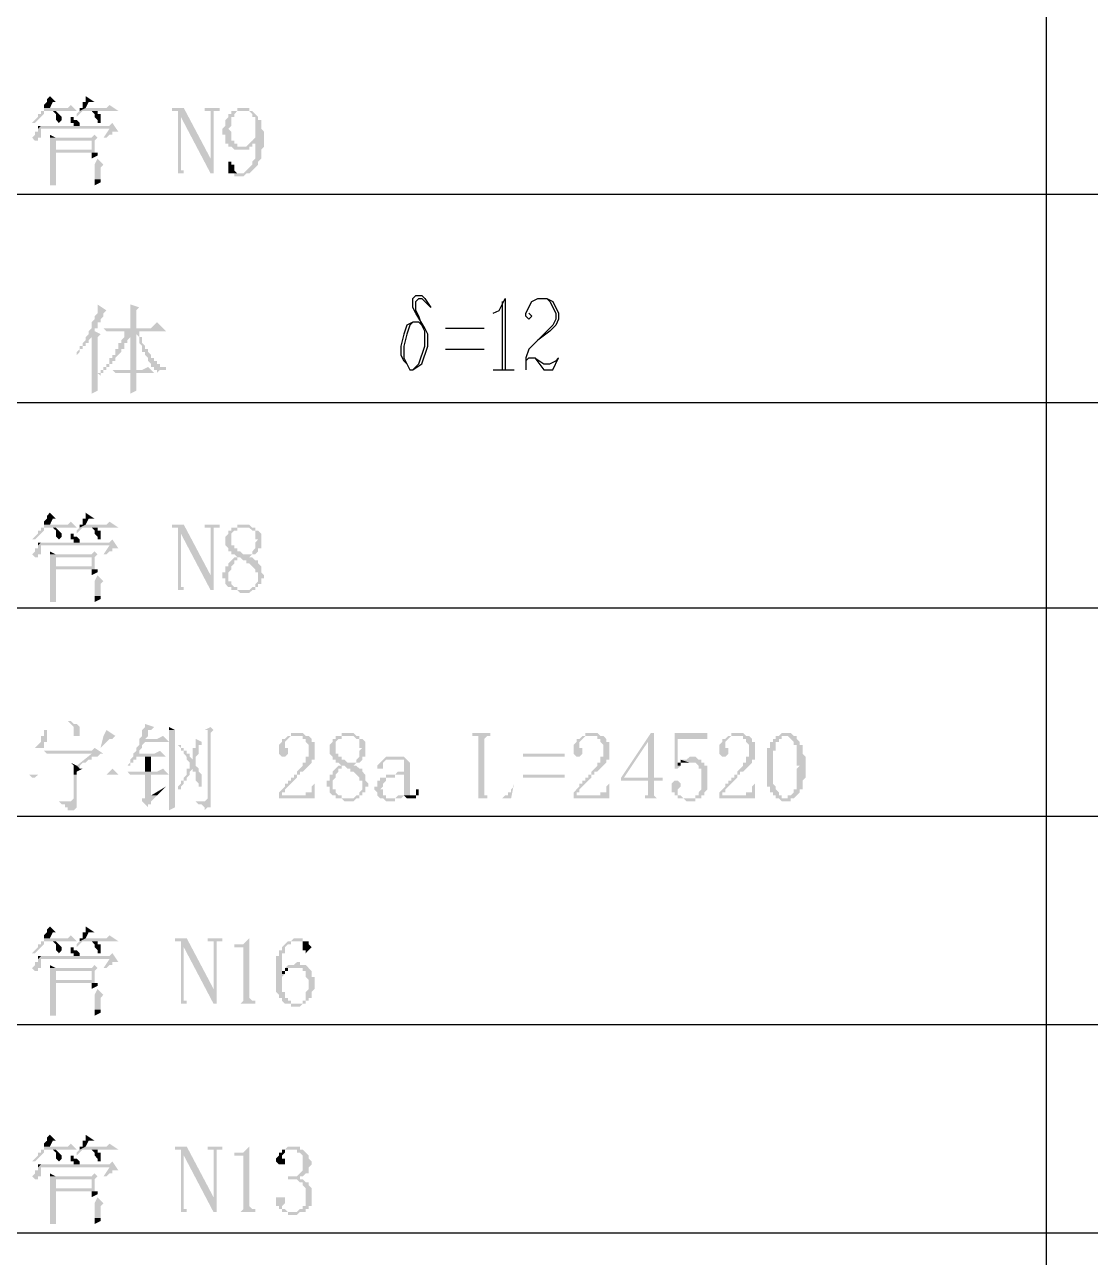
# Model space of a CAD drawing. Extents: x 51 to 246, y 3 to 417.
# Drawn here: x 200.17 to 215.34, y 98.37 to 115.91 of the extents above; entities that cross this region are included whole.
import ezdxf

# ---------------------------------------------------------------- set-up
doc = ezdxf.new("R2010")
doc.units = 0
doc.header["$MEASUREMENT"] = 0
doc.layers.add('_____1', color=160, linetype='Continuous')

msp = doc.modelspace()

# ---------------------------------------------------------------- hatches: boundary and pattern name
at = {"layer": '_____1'}
for points in [[(200.533, 114.892), (200.491, 114.85), (200.491, 114.808), (200.448, 114.765), (200.448, 114.723), (200.533, 114.723), (200.575, 114.808), (200.618, 114.808)], [(201.041, 114.892), (201.041, 114.808), (200.999, 114.808), (200.999, 114.723), (200.956, 114.723), (200.956, 114.681), (201.041, 114.723), (201.083, 114.808), (201.168, 114.808)], [(200.829, 114.765), (200.787, 114.723), (200.448, 114.723), (200.448, 114.681), (200.406, 114.681), (200.406, 114.638), (200.364, 114.638), (200.364, 114.596), (200.279, 114.511), (200.321, 114.511), (200.448, 114.638), (200.448, 114.681), (200.914, 114.681)], [(201.38, 114.765), (201.337, 114.723), (201.041, 114.723), (200.956, 114.681), (200.914, 114.638), (200.914, 114.596), (200.999, 114.681), (201.507, 114.681)], [(202.438, 114.723), (202.269, 114.723), (202.269, 114.681), (202.353, 114.681), (202.353, 114.638), (202.396, 114.596), (202.819, 113.792), (202.819, 114.003)], [(202.946, 114.723), (202.734, 114.723), (202.734, 114.681), (202.819, 114.681), (202.819, 113.792), (202.861, 113.792), (202.861, 114.681), (202.946, 114.681)], [(203.285, 114.723), (203.2, 114.723), (203.2, 114.681), (203.115, 114.681), (203.115, 114.638), (203.073, 114.638), (203.073, 114.596), (203.031, 114.554), (203.031, 114.469), (202.988, 114.427), (202.988, 114.342), (203.031, 114.342), (203.031, 114.215), (203.073, 114.215), (203.073, 114.173), (203.242, 114.173), (203.2, 114.173), (203.2, 114.215), (203.158, 114.215), (203.158, 114.257), (203.115, 114.257), (203.115, 114.384), (203.073, 114.427), (203.115, 114.469), (203.115, 114.596), (203.158, 114.596), (203.158, 114.638), (203.2, 114.681), (203.412, 114.681), (203.369, 114.681), (203.369, 114.723), (203.327, 114.723)], [(200.406, 114.511), (200.406, 114.469), (200.364, 114.469), (200.364, 114.427), (200.406, 114.469)], [(201.422, 114.511), (201.38, 114.469), (200.406, 114.469), (200.364, 114.427), (201.38, 114.427), (201.295, 114.3), (201.337, 114.3), (201.38, 114.342), (201.422, 114.342), (201.422, 114.384), (201.507, 114.384)], [(200.787, 114.596), (200.829, 114.596), (200.829, 114.511), (200.872, 114.511), (200.872, 114.469), (200.956, 114.469), (200.956, 114.511), (200.914, 114.554), (200.872, 114.554), (200.872, 114.596), (200.829, 114.596)], [(202.353, 114.638), (202.353, 113.792), (202.269, 113.792), (202.48, 113.792), (202.438, 113.792), (202.438, 113.834), (202.396, 113.834), (202.396, 114.596)], [(200.364, 114.427), (200.364, 114.384), (200.321, 114.384), (200.321, 114.342), (200.279, 114.3), (200.321, 114.257), (200.364, 114.257), (200.364, 114.3), (200.406, 114.3), (200.406, 114.427), (201.38, 114.427)], [(200.533, 114.342), (200.533, 114.3), (200.618, 114.3)], [(201.168, 114.342), (201.126, 114.3), (200.533, 114.3), (200.533, 113.919), (201.168, 113.919), (201.168, 113.707), (200.533, 113.707), (200.533, 113.622), (200.618, 113.622), (200.618, 113.707), (201.253, 113.707), (201.253, 113.876), (201.295, 113.919), (200.618, 113.919), (200.618, 114.088), (201.168, 114.088), (200.618, 114.13), (200.618, 114.257), (201.126, 114.257), (201.21, 114.3)], [(201.21, 114.3), (201.126, 114.257), (201.126, 114.13), (200.618, 114.13), (201.168, 114.088), (201.168, 114.257)], [(203.412, 114.257), (203.327, 114.173), (203.115, 114.173), (203.158, 114.13), (203.369, 114.13), (203.369, 114.173), (203.412, 114.173), (203.412, 114.215), (203.454, 114.215), (203.454, 114.257)], [(201.21, 114.003), (201.168, 113.919), (200.618, 113.919), (201.295, 113.919)], [(201.168, 114.088), (201.126, 114.088), (201.126, 114.003), (201.21, 114.046), (201.21, 114.088)], [(200.533, 113.919), (200.533, 113.707), (200.618, 113.707), (200.618, 113.919), (201.168, 113.919)], [(203.115, 113.961), (203.073, 113.961), (203.073, 113.792), (203.242, 113.792), (203.2, 113.792), (203.158, 113.834), (203.158, 113.919), (203.115, 113.919)], [(201.253, 113.707), (201.168, 113.707), (201.168, 113.622), (201.253, 113.665)], [(201.21, 111.929), (201.21, 111.802), (201.168, 111.76), (201.168, 111.717), (201.126, 111.675), (201.126, 111.59), (201.083, 111.548), (201.083, 111.506), (201.041, 111.463), (201.041, 111.421), (200.999, 111.379), (200.999, 111.336), (200.956, 111.336), (200.956, 111.294), (200.914, 111.252), (200.914, 111.209), (200.956, 111.252), (200.956, 111.294), (200.999, 111.294), (200.999, 111.336), (201.041, 111.336), (201.041, 111.379), (201.083, 111.379), (201.083, 111.421), (201.126, 111.463), (201.253, 111.506), (201.168, 111.548), (201.168, 111.59), (201.21, 111.59), (201.21, 111.675), (201.253, 111.675), (201.253, 111.717), (201.295, 111.76), (201.295, 111.802), (201.337, 111.844)], [(201.676, 111.929), (201.676, 111.59), (201.761, 111.59), (201.761, 111.844), (201.803, 111.887)], [(202.057, 111.675), (201.972, 111.59), (201.295, 111.59), (201.337, 111.548), (202.184, 111.548)], [(201.591, 111.548), (201.591, 111.506), (201.676, 111.506), (201.676, 110.998), (201.761, 110.998), (201.761, 111.548)], [(201.253, 111.506), (201.126, 111.463), (201.126, 110.659), (201.21, 110.701), (201.21, 111.463)], [(201.591, 111.506), (201.591, 111.463), (201.549, 111.421), (201.549, 111.379), (201.507, 111.379), (201.507, 111.294), (201.464, 111.294), (201.464, 111.209), (201.422, 111.209), (201.422, 111.167), (201.38, 111.167), (201.38, 111.082), (201.337, 111.082), (201.337, 111.04), (201.295, 111.04), (201.295, 110.998), (201.253, 110.998), (201.253, 110.955), (201.21, 110.955), (201.253, 110.913), (201.253, 110.955), (201.295, 110.955), (201.295, 110.998), (201.337, 110.998), (201.337, 111.04), (201.38, 111.04), (201.38, 111.082), (201.422, 111.082), (201.422, 111.125), (201.464, 111.125), (201.464, 111.167), (201.549, 111.252), (201.549, 111.294), (201.591, 111.294), (201.591, 111.379), (201.634, 111.379), (201.634, 111.421), (201.676, 111.463), (201.676, 111.506)], [(201.93, 111.04), (201.845, 110.998), (201.422, 110.998), (201.464, 110.955), (202.015, 110.955)], [(201.761, 110.955), (201.676, 110.955), (201.676, 110.659), (201.761, 110.701), (201.761, 110.913)], [(200.533, 108.966), (200.491, 108.923), (200.491, 108.881), (200.448, 108.838), (200.448, 108.796), (200.533, 108.796), (200.575, 108.881), (200.618, 108.881)], [(201.041, 108.966), (201.041, 108.881), (200.999, 108.881), (200.999, 108.796), (200.956, 108.796), (200.956, 108.754), (201.041, 108.796), (201.083, 108.881), (201.168, 108.881)], [(200.829, 108.838), (200.787, 108.796), (200.448, 108.796), (200.448, 108.754), (200.406, 108.754), (200.406, 108.712), (200.364, 108.712), (200.364, 108.669), (200.279, 108.585), (200.321, 108.585), (200.448, 108.712), (200.448, 108.754), (200.914, 108.754)], [(201.38, 108.838), (201.337, 108.796), (201.041, 108.796), (200.956, 108.754), (200.914, 108.712), (200.914, 108.669), (200.999, 108.754), (201.507, 108.754)], [(202.438, 108.796), (202.269, 108.796), (202.269, 108.754), (202.353, 108.754), (202.353, 108.712), (202.396, 108.669), (202.819, 107.865), (202.819, 108.077)], [(202.946, 108.796), (202.734, 108.796), (202.734, 108.754), (202.819, 108.754), (202.819, 107.865), (202.861, 107.865), (202.861, 108.754), (202.946, 108.754)], [(203.285, 108.796), (203.2, 108.796), (203.2, 108.754), (203.115, 108.754), (203.115, 108.712), (203.073, 108.712), (203.073, 108.669), (203.031, 108.627), (203.031, 108.5), (203.073, 108.458), (203.073, 108.415), (203.115, 108.415), (203.115, 108.373), (203.158, 108.373), (203.2, 108.331), (203.158, 108.331), (203.242, 108.331), (203.285, 108.288), (203.327, 108.288), (203.327, 108.246), (203.369, 108.246), (203.454, 108.161), (203.454, 108.119), (203.496, 108.119), (203.496, 107.992), (203.454, 107.95), (203.454, 107.907), (203.412, 107.907), (203.369, 107.865), (203.158, 107.865), (203.2, 107.865), (203.242, 107.823), (203.369, 107.823), (203.412, 107.865), (203.454, 107.865), (203.454, 107.907), (203.496, 107.907), (203.496, 107.95), (203.539, 107.95), (203.539, 108.034), (203.581, 108.034), (203.581, 108.077), (203.539, 108.119), (203.539, 108.204), (203.496, 108.246), (203.496, 108.288), (203.454, 108.288), (203.412, 108.331), (203.369, 108.331), (203.412, 108.373), (203.285, 108.373), (203.242, 108.415), (203.2, 108.415), (203.2, 108.458), (203.158, 108.458), (203.158, 108.5), (203.115, 108.5), (203.115, 108.669), (203.158, 108.712), (203.2, 108.712), (203.2, 108.754), (203.412, 108.754), (203.369, 108.796), (203.327, 108.796)], [(203.412, 108.754), (203.285, 108.754), (203.369, 108.754), (203.412, 108.712), (203.454, 108.712), (203.454, 108.585), (203.496, 108.585), (203.454, 108.542), (203.454, 108.458), (203.412, 108.415), (203.412, 108.373), (203.327, 108.373), (203.454, 108.373), (203.496, 108.415), (203.496, 108.458), (203.539, 108.458), (203.539, 108.669), (203.496, 108.712), (203.454, 108.712), (203.454, 108.754)], [(200.406, 108.585), (200.406, 108.542), (200.364, 108.542), (200.364, 108.5), (200.406, 108.542)], [(201.422, 108.585), (201.38, 108.542), (200.406, 108.542), (200.364, 108.5), (201.38, 108.5), (201.295, 108.373), (201.337, 108.373), (201.38, 108.415), (201.422, 108.415), (201.422, 108.458), (201.507, 108.458)], [(200.787, 108.669), (200.829, 108.669), (200.829, 108.585), (200.872, 108.585), (200.872, 108.542), (200.956, 108.542), (200.956, 108.585), (200.914, 108.627), (200.872, 108.627), (200.872, 108.669), (200.829, 108.669)], [(202.353, 108.712), (202.353, 107.865), (202.269, 107.865), (202.48, 107.865), (202.438, 107.865), (202.438, 107.907), (202.396, 107.907), (202.396, 108.669)], [(200.364, 108.5), (200.364, 108.458), (200.321, 108.458), (200.321, 108.415), (200.279, 108.373), (200.321, 108.331), (200.364, 108.331), (200.364, 108.373), (200.406, 108.373), (200.406, 108.5), (201.38, 108.5)], [(200.533, 108.415), (200.533, 108.373), (200.618, 108.373)], [(201.168, 108.415), (201.126, 108.373), (200.533, 108.373), (200.533, 107.992), (201.168, 107.992), (201.168, 107.78), (200.533, 107.78), (200.533, 107.696), (200.618, 107.696), (200.618, 107.78), (201.253, 107.78), (201.253, 107.95), (201.295, 107.992), (200.618, 107.992), (200.618, 108.161), (201.168, 108.161), (200.618, 108.204), (200.618, 108.331), (201.126, 108.331), (201.21, 108.373)], [(201.21, 108.373), (201.126, 108.331), (201.126, 108.204), (200.618, 108.204), (201.168, 108.161), (201.168, 108.331)], [(203.158, 108.331), (203.115, 108.288), (203.073, 108.246), (203.073, 108.204), (203.031, 108.204), (203.031, 108.119), (202.988, 108.119), (202.988, 108.034), (203.031, 108.034), (203.031, 107.95), (203.073, 107.907), (203.115, 107.907), (203.115, 107.865), (203.285, 107.865), (203.2, 107.865), (203.2, 107.907), (203.158, 107.907), (203.115, 107.95), (203.115, 107.992), (203.073, 107.992), (203.073, 108.119), (203.115, 108.161), (203.115, 108.204), (203.158, 108.246), (203.158, 108.288), (203.2, 108.288), (203.2, 108.331)], [(201.21, 108.077), (201.168, 107.992), (200.618, 107.992), (201.295, 107.992)], [(201.168, 108.161), (201.126, 108.161), (201.126, 108.077), (201.21, 108.119), (201.21, 108.161)], [(200.533, 107.992), (200.533, 107.78), (200.618, 107.78), (200.618, 107.992), (201.168, 107.992)], [(201.253, 107.78), (201.168, 107.78), (201.168, 107.696), (201.253, 107.738)], [(201.888, 105.96), (201.888, 105.918), (201.845, 105.875), (201.845, 105.791), (201.803, 105.748), (201.803, 105.706), (201.888, 105.748), (201.93, 105.791), (201.93, 105.875), (201.972, 105.875), (202.015, 105.918)], [(202.226, 105.918), (202.226, 105.875), (202.311, 105.875)], [(202.819, 105.918), (202.734, 105.875), (202.226, 105.875), (202.226, 104.732), (202.311, 104.775), (202.311, 105.875), (202.861, 105.875)], [(200.448, 105.791), (200.406, 105.791), (200.406, 105.706), (200.321, 105.621), (200.448, 105.621), (200.448, 105.706), (200.491, 105.706), (200.491, 105.791), (201.295, 105.791)], [(200.491, 105.875), (200.448, 105.875), (200.448, 105.791), (200.956, 105.791), (200.491, 105.791)], [(201.337, 105.875), (201.295, 105.791), (200.448, 105.791), (201.295, 105.791), (201.253, 105.621), (201.38, 105.748), (201.422, 105.748), (201.464, 105.791)], [(202.142, 105.791), (202.057, 105.748), (201.888, 105.748), (201.803, 105.706), (201.803, 105.663), (201.761, 105.621), (201.761, 105.579), (201.718, 105.537), (201.803, 105.537), (201.803, 105.579), (201.845, 105.621), (201.845, 105.663), (201.888, 105.706), (202.226, 105.706)], [(202.861, 105.875), (202.777, 105.875), (202.777, 104.902), (202.734, 104.859), (202.565, 104.859), (202.607, 104.859), (202.65, 104.817), (202.692, 104.817), (202.734, 104.775), (202.734, 104.732), (202.777, 104.775), (202.819, 104.775), (202.819, 105.833)], [(202.607, 105.748), (202.607, 105.621), (202.565, 105.621), (202.565, 105.452), (202.607, 105.452), (202.607, 105.494), (202.65, 105.537), (202.65, 105.663), (202.692, 105.663), (202.692, 105.706)], [(204.047, 105.833), (203.962, 105.833), (203.962, 105.791), (203.92, 105.791), (204.131, 105.791), (204.131, 105.748), (204.174, 105.748), (204.174, 105.706), (204.216, 105.663), (204.216, 105.494), (204.174, 105.494), (204.174, 105.41), (204.131, 105.41), (204.131, 105.367), (204.047, 105.283), (204.047, 105.24), (204.004, 105.24), (204.004, 105.198), (203.962, 105.198), (203.962, 105.156), (203.92, 105.156), (203.92, 105.113), (203.877, 105.113), (203.877, 105.071), (203.835, 105.029), (203.793, 104.986), (203.793, 104.944), (203.835, 104.944), (203.835, 104.986), (203.877, 104.986), (203.877, 105.029), (204.047, 105.198), (204.047, 105.24), (204.089, 105.24), (204.089, 105.283), (204.131, 105.283), (204.174, 105.325), (204.216, 105.367), (204.258, 105.41), (204.258, 105.452), (204.301, 105.452), (204.301, 105.706), (204.258, 105.706), (204.258, 105.748), (204.216, 105.791), (204.174, 105.791), (204.131, 105.833), (204.089, 105.833)], [(203.92, 105.791), (203.877, 105.748), (203.835, 105.748), (203.835, 105.706), (203.793, 105.663), (203.793, 105.537), (203.835, 105.494), (203.877, 105.494), (203.92, 105.537), (203.92, 105.621), (203.877, 105.621), (203.877, 105.706), (203.962, 105.791), (204.047, 105.791)], [(204.766, 105.833), (204.682, 105.833), (204.682, 105.791), (204.597, 105.791), (204.597, 105.748), (204.555, 105.748), (204.555, 105.706), (204.512, 105.663), (204.512, 105.537), (204.555, 105.494), (204.555, 105.452), (204.597, 105.452), (204.597, 105.41), (204.639, 105.41), (204.682, 105.367), (204.639, 105.367), (204.724, 105.367), (204.766, 105.325), (204.809, 105.325), (204.809, 105.283), (204.851, 105.283), (204.893, 105.24), (204.936, 105.198), (204.936, 105.156), (204.978, 105.156), (204.978, 105.029), (204.936, 104.986), (204.936, 104.944), (204.893, 104.944), (204.851, 104.902), (204.639, 104.902), (204.682, 104.902), (204.724, 104.859), (204.851, 104.859), (204.893, 104.902), (204.936, 104.902), (204.936, 104.944), (204.978, 104.944), (204.978, 104.986), (205.02, 104.986), (205.02, 105.071), (205.063, 105.071), (205.063, 105.113), (205.02, 105.156), (205.02, 105.24), (204.978, 105.283), (204.978, 105.325), (204.936, 105.325), (204.893, 105.367), (204.851, 105.367), (204.893, 105.41), (204.766, 105.41), (204.724, 105.452), (204.682, 105.452), (204.682, 105.494), (204.639, 105.494), (204.639, 105.537), (204.597, 105.537), (204.597, 105.706), (204.639, 105.748), (204.682, 105.748), (204.682, 105.791), (204.893, 105.791), (204.851, 105.833), (204.809, 105.833)], [(204.893, 105.791), (204.766, 105.791), (204.851, 105.791), (204.893, 105.748), (204.936, 105.748), (204.936, 105.621), (204.978, 105.621), (204.936, 105.579), (204.936, 105.494), (204.893, 105.452), (204.893, 105.41), (204.809, 105.41), (204.936, 105.41), (204.978, 105.452), (204.978, 105.494), (205.02, 105.494), (205.02, 105.706), (204.978, 105.748), (204.936, 105.748), (204.936, 105.791)], [(206.798, 105.833), (206.544, 105.833), (206.544, 105.791), (206.629, 105.791), (206.629, 104.902), (206.587, 104.902), (206.756, 104.902), (206.756, 104.944), (206.714, 104.944), (206.714, 105.748), (206.756, 105.791), (206.798, 105.791)], [(208.238, 105.833), (208.153, 105.833), (208.153, 105.791), (208.111, 105.791), (208.322, 105.791), (208.322, 105.748), (208.365, 105.748), (208.365, 105.706), (208.407, 105.663), (208.407, 105.494), (208.365, 105.494), (208.365, 105.41), (208.322, 105.41), (208.322, 105.367), (208.238, 105.283), (208.238, 105.24), (208.195, 105.24), (208.195, 105.198), (208.153, 105.198), (208.153, 105.156), (208.111, 105.156), (208.111, 105.113), (208.068, 105.113), (208.068, 105.071), (208.026, 105.029), (207.984, 104.986), (207.984, 104.944), (208.026, 104.944), (208.026, 104.986), (208.068, 104.986), (208.068, 105.029), (208.238, 105.198), (208.238, 105.24), (208.28, 105.24), (208.28, 105.283), (208.322, 105.283), (208.407, 105.367), (208.449, 105.41), (208.449, 105.452), (208.492, 105.452), (208.492, 105.706), (208.449, 105.706), (208.449, 105.748), (208.407, 105.791), (208.365, 105.791), (208.322, 105.833), (208.28, 105.833)], [(208.111, 105.791), (208.068, 105.748), (208.026, 105.748), (208.026, 105.706), (207.984, 105.663), (207.984, 105.537), (208.026, 105.494), (208.068, 105.494), (208.111, 105.537), (208.111, 105.621), (208.068, 105.621), (208.068, 105.706), (208.153, 105.791), (208.238, 105.791)], [(209.127, 105.833), (209.084, 105.833), (208.661, 105.198), (208.661, 105.156), (209.042, 105.156), (209.042, 104.944), (209, 104.944), (209, 104.902), (208.873, 104.902), (209.254, 104.902), (209.169, 104.902), (209.127, 104.944), (209.127, 105.156), (209.254, 105.156), (209.254, 105.198), (208.703, 105.198), (209.042, 105.706)], [(209.127, 105.833), (209.042, 105.706), (209.042, 105.198), (208.703, 105.198), (209.127, 105.198)], [(209.889, 105.833), (209.423, 105.833), (209.423, 105.325), (209.465, 105.325), (209.508, 105.367), (209.465, 105.367), (209.465, 105.748), (209.889, 105.748)], [(210.312, 105.833), (210.227, 105.833), (210.227, 105.791), (210.185, 105.791), (210.397, 105.791), (210.397, 105.748), (210.439, 105.748), (210.439, 105.706), (210.481, 105.663), (210.481, 105.494), (210.439, 105.494), (210.439, 105.41), (210.397, 105.41), (210.397, 105.367), (210.312, 105.283), (210.312, 105.24), (210.27, 105.24), (210.27, 105.198), (210.227, 105.198), (210.227, 105.156), (210.185, 105.156), (210.185, 105.113), (210.143, 105.113), (210.143, 105.071), (210.058, 104.986), (210.058, 104.944), (210.1, 104.944), (210.1, 104.986), (210.143, 104.986), (210.143, 105.029), (210.185, 105.071), (210.312, 105.198), (210.312, 105.24), (210.354, 105.24), (210.354, 105.283), (210.397, 105.283), (210.524, 105.41), (210.524, 105.452), (210.566, 105.452), (210.566, 105.706), (210.524, 105.706), (210.524, 105.748), (210.481, 105.791), (210.439, 105.791), (210.397, 105.833), (210.354, 105.833)], [(210.185, 105.791), (210.143, 105.748), (210.1, 105.748), (210.1, 105.706), (210.058, 105.663), (210.058, 105.537), (210.1, 105.494), (210.143, 105.494), (210.185, 105.537), (210.185, 105.621), (210.143, 105.621), (210.143, 105.706), (210.185, 105.748), (210.227, 105.791), (210.312, 105.791)], [(210.862, 105.791), (210.862, 105.748), (210.82, 105.748), (210.82, 105.706), (210.778, 105.706), (210.778, 105.621), (210.735, 105.621), (210.735, 105.071), (210.778, 105.071), (210.778, 104.986), (210.82, 104.986), (210.82, 104.944), (210.862, 104.944), (210.862, 104.902), (210.905, 104.902), (210.947, 104.859), (211.074, 104.859), (211.074, 104.902), (211.116, 104.902), (210.947, 104.902), (210.947, 104.944), (210.905, 104.944), (210.905, 104.986), (210.862, 105.029), (210.862, 105.071), (210.82, 105.113), (210.82, 105.579), (210.862, 105.579), (210.862, 105.706), (210.905, 105.706), (210.905, 105.748), (210.947, 105.748), (210.947, 105.791), (210.989, 105.791)], [(210.989, 105.833), (210.947, 105.833), (210.905, 105.791), (210.862, 105.791), (211.032, 105.791), (211.116, 105.706), (211.116, 105.663), (211.159, 105.663), (211.159, 105.367), (211.201, 105.367), (211.159, 105.325), (211.159, 105.029), (211.116, 105.029), (211.116, 104.986), (211.074, 104.944), (211.032, 104.944), (211.032, 104.902), (210.989, 104.902), (211.116, 104.902), (211.201, 104.986), (211.201, 105.029), (211.243, 105.029), (211.243, 105.156), (211.286, 105.198), (211.286, 105.494), (211.243, 105.537), (211.243, 105.663), (211.201, 105.663), (211.201, 105.706), (211.159, 105.748), (211.159, 105.791), (211.116, 105.791), (211.074, 105.833), (211.032, 105.833)], [(201.168, 105.621), (201.126, 105.579), (200.448, 105.579), (201.126, 105.537), (201.295, 105.537)], [(200.448, 105.579), (200.491, 105.537), (201.126, 105.537)], [(202.099, 105.579), (202.015, 105.537), (201.718, 105.537), (201.718, 105.494), (201.676, 105.452), (201.676, 105.41), (201.634, 105.367), (201.676, 105.367), (201.676, 105.41), (201.718, 105.41), (201.718, 105.452), (201.761, 105.452), (201.761, 105.494), (202.184, 105.494)], [(202.353, 105.706), (202.353, 105.663), (202.396, 105.621), (202.396, 105.579), (202.438, 105.579), (202.438, 105.537), (202.48, 105.494), (202.48, 105.452), (202.523, 105.41), (202.523, 105.367), (202.565, 105.325), (202.565, 105.283), (202.607, 105.283), (202.607, 105.156), (202.65, 105.113), (202.65, 105.071), (202.692, 105.071), (202.692, 105.24), (202.65, 105.283), (202.65, 105.325), (202.607, 105.367), (202.607, 105.452), (202.565, 105.452), (202.523, 105.494), (202.523, 105.537), (202.48, 105.537), (202.48, 105.579), (202.438, 105.579), (202.438, 105.621), (202.396, 105.621), (202.396, 105.663), (202.353, 105.663)], [(200.829, 105.41), (200.872, 105.367), (200.872, 105.24), (200.914, 105.24), (200.914, 105.283), (200.999, 105.325), (200.956, 105.325), (200.914, 105.367)], [(201.126, 105.537), (200.914, 105.367), (200.956, 105.325), (200.956, 105.367), (200.999, 105.41), (201.041, 105.41), (201.083, 105.452), (201.126, 105.452), (201.126, 105.494), (201.21, 105.494), (201.253, 105.537)], [(205.274, 105.452), (205.232, 105.41), (205.19, 105.367), (205.19, 105.325), (205.274, 105.325), (205.274, 105.41), (205.317, 105.452), (205.444, 105.452)], [(205.444, 105.494), (205.317, 105.494), (205.274, 105.452), (205.571, 105.452), (205.571, 105.283), (205.486, 105.283), (205.444, 105.24), (205.401, 105.24), (205.571, 105.24), (205.571, 104.944), (205.486, 104.944), (205.444, 104.902), (205.359, 104.902), (205.528, 104.902), (205.571, 104.944), (205.655, 104.944), (205.655, 105.41), (205.571, 105.494), (205.486, 105.494)], [(209.508, 105.452), (209.508, 105.41), (209.465, 105.41), (209.465, 105.367), (209.508, 105.367), (209.508, 105.41), (209.635, 105.41)], [(209.677, 105.494), (209.635, 105.494), (209.592, 105.452), (209.508, 105.452), (209.635, 105.41), (209.719, 105.41), (209.762, 105.367), (209.762, 105.325), (209.804, 105.325), (209.804, 105.029), (209.762, 104.986), (209.762, 104.944), (209.719, 104.944), (209.719, 104.902), (209.508, 104.902), (209.55, 104.902), (209.592, 104.859), (209.719, 104.859), (209.719, 104.902), (209.804, 104.902), (209.804, 104.944), (209.846, 104.944), (209.846, 104.986), (209.889, 105.029), (209.889, 105.367), (209.846, 105.367), (209.846, 105.41), (209.804, 105.41), (209.804, 105.452), (209.762, 105.452), (209.719, 105.494)], [(201.422, 105.325), (201.337, 105.24), (200.237, 105.24), (200.279, 105.198), (200.321, 105.198), (200.364, 105.24), (201.507, 105.24)], [(200.914, 105.24), (200.872, 105.24), (200.872, 104.902), (200.829, 104.859), (200.618, 104.859), (200.66, 104.859), (200.702, 104.817), (200.745, 104.817), (200.745, 104.775), (200.787, 104.775), (200.787, 104.732), (200.872, 104.732), (200.914, 104.775), (200.914, 104.902)], [(202.142, 105.325), (202.057, 105.283), (201.634, 105.283), (201.676, 105.24), (202.226, 105.24)], [(201.972, 105.24), (201.888, 105.24), (201.888, 104.902), (201.845, 104.902), (201.845, 104.859), (201.93, 104.775), (201.93, 104.817), (201.972, 104.817), (201.972, 104.859), (202.057, 104.944), (201.972, 104.944)], [(202.523, 105.367), (202.523, 105.325), (202.48, 105.325), (202.48, 105.24), (202.438, 105.198), (202.438, 105.156), (202.396, 105.156), (202.396, 105.113), (202.353, 105.071), (202.353, 105.029), (202.396, 105.029), (202.396, 105.071), (202.438, 105.113), (202.438, 105.156), (202.48, 105.156), (202.48, 105.198), (202.523, 105.24), (202.523, 105.283), (202.565, 105.325)], [(204.639, 105.367), (204.555, 105.283), (204.555, 105.24), (204.512, 105.24), (204.512, 105.156), (204.47, 105.156), (204.47, 105.071), (204.512, 105.071), (204.512, 104.986), (204.555, 104.944), (204.597, 104.944), (204.597, 104.902), (204.766, 104.902), (204.682, 104.902), (204.682, 104.944), (204.639, 104.944), (204.597, 104.986), (204.597, 105.029), (204.555, 105.029), (204.555, 105.156), (204.597, 105.198), (204.597, 105.24), (204.639, 105.283), (204.639, 105.325), (204.682, 105.325), (204.682, 105.367)], [(205.401, 105.24), (205.317, 105.24), (205.317, 105.198), (205.232, 105.198), (205.232, 105.156), (205.19, 105.156), (205.19, 105.071), (205.147, 105.071), (205.147, 105.029), (205.19, 104.986), (205.19, 104.944), (205.232, 104.902), (205.274, 104.902), (205.317, 104.859), (205.444, 104.859), (205.444, 104.902), (205.528, 104.902), (205.317, 104.902), (205.317, 104.944), (205.274, 104.944), (205.274, 105.029), (205.232, 105.029), (205.274, 105.071), (205.274, 105.113), (205.317, 105.156), (205.317, 105.198), (205.444, 105.198), (205.444, 105.24), (205.571, 105.24)], [(204.301, 105.113), (204.258, 105.071), (204.258, 104.986), (204.174, 104.986), (204.174, 104.944), (203.793, 104.944), (203.793, 104.902), (204.301, 104.902)], [(208.492, 105.113), (208.449, 105.071), (208.449, 104.986), (208.365, 104.986), (208.365, 104.944), (207.984, 104.944), (207.984, 104.902), (208.492, 104.902)], [(209.423, 105.156), (209.381, 105.113), (209.381, 104.986), (209.423, 104.986), (209.423, 104.944), (209.465, 104.944), (209.465, 104.902), (209.635, 104.902), (209.55, 104.902), (209.508, 104.944), (209.465, 104.944), (209.465, 105.029), (209.508, 105.071), (209.508, 105.113), (209.465, 105.156)], [(210.566, 105.113), (210.524, 105.071), (210.524, 104.986), (210.439, 104.986), (210.439, 104.944), (210.058, 104.944), (210.058, 104.902), (210.566, 104.902)], [(200.618, 104.859), (200.787, 104.859), (200.66, 104.859)], [(202.565, 104.859), (202.734, 104.859), (202.607, 104.859)], [(205.782, 105.029), (205.74, 105.029), (205.74, 104.944), (205.698, 104.944), (205.613, 104.902), (205.74, 104.902), (205.74, 104.944), (205.782, 104.944), (205.782, 104.986)], [(200.829, 102.954), (200.787, 102.912), (200.448, 102.912), (200.448, 102.87), (200.406, 102.87), (200.406, 102.827), (200.364, 102.827), (200.364, 102.785), (200.279, 102.7), (200.321, 102.7), (200.448, 102.827), (200.448, 102.87), (200.914, 102.87)], [(200.533, 103.081), (200.491, 103.039), (200.491, 102.997), (200.448, 102.954), (200.448, 102.912), (200.533, 102.912), (200.575, 102.997), (200.618, 102.997)], [(201.38, 102.954), (201.337, 102.912), (201.041, 102.912), (200.956, 102.87), (200.914, 102.827), (200.914, 102.785), (200.999, 102.87), (201.507, 102.87)], [(201.041, 103.081), (201.041, 102.997), (200.999, 102.997), (200.999, 102.912), (200.956, 102.912), (200.956, 102.87), (201.041, 102.912), (201.083, 102.997), (201.168, 102.997)], [(200.787, 102.785), (200.829, 102.785), (200.829, 102.7), (200.872, 102.7), (200.872, 102.658), (200.956, 102.658), (200.956, 102.7), (200.914, 102.743), (200.872, 102.743), (200.872, 102.785), (200.829, 102.785)], [(202.48, 102.912), (202.311, 102.912), (202.311, 102.87), (202.396, 102.87), (202.396, 102.827), (202.438, 102.785), (202.861, 101.981), (202.861, 102.192)], [(202.396, 102.827), (202.396, 101.981), (202.311, 101.981), (202.523, 101.981), (202.48, 101.981), (202.48, 102.023), (202.438, 102.023), (202.438, 102.785)], [(202.988, 102.912), (202.777, 102.912), (202.777, 102.87), (202.861, 102.87), (202.861, 101.981), (202.904, 101.981), (202.904, 102.87), (202.988, 102.87)], [(203.369, 102.912), (203.285, 102.827), (203.158, 102.827), (203.158, 102.785), (203.285, 102.785), (203.285, 102.023), (203.242, 101.981), (203.158, 101.981), (203.539, 101.981), (203.454, 101.981), (203.454, 102.023), (203.412, 102.023), (203.369, 102.065)], [(204.174, 102.87), (204.047, 102.87), (204.131, 102.87), (204.131, 102.743), (204.174, 102.743), (204.174, 102.7), (204.216, 102.743), (204.258, 102.785), (204.216, 102.827), (204.216, 102.87)], [(200.364, 102.616), (200.364, 102.573), (200.321, 102.573), (200.321, 102.531), (200.279, 102.488), (200.321, 102.446), (200.364, 102.446), (200.364, 102.488), (200.406, 102.488), (200.406, 102.616), (201.38, 102.616)], [(200.406, 102.7), (200.406, 102.658), (200.364, 102.658), (200.364, 102.616), (200.406, 102.658)], [(201.422, 102.7), (201.38, 102.658), (200.406, 102.658), (200.364, 102.616), (201.38, 102.616), (201.295, 102.488), (201.337, 102.488), (201.38, 102.531), (201.422, 102.531), (201.422, 102.573), (201.507, 102.573)], [(200.533, 102.531), (200.533, 102.488), (200.618, 102.488)], [(201.168, 102.531), (201.126, 102.488), (200.533, 102.488), (200.533, 102.108), (201.168, 102.108), (201.168, 101.896), (200.533, 101.896), (200.533, 101.811), (200.618, 101.811), (200.618, 101.896), (201.253, 101.896), (201.253, 102.065), (201.295, 102.108), (200.618, 102.108), (200.618, 102.277), (201.168, 102.277), (200.618, 102.319), (200.618, 102.446), (201.126, 102.446), (201.21, 102.488)], [(201.21, 102.488), (201.126, 102.446), (201.126, 102.319), (200.618, 102.319), (201.168, 102.277), (201.168, 102.446)], [(203.877, 102.488), (203.877, 102.446), (203.835, 102.446), (203.835, 102.404), (203.877, 102.404), (203.877, 102.446), (203.92, 102.446), (203.92, 102.488), (204.047, 102.488)], [(204.047, 102.573), (204.004, 102.531), (203.92, 102.531), (203.877, 102.488), (204.131, 102.488), (204.131, 102.446), (204.174, 102.446), (204.174, 102.362), (204.216, 102.319), (204.216, 102.192), (204.174, 102.15), (204.174, 102.023), (204.131, 102.023), (204.131, 101.981), (203.877, 101.981), (203.962, 101.981), (203.962, 101.938), (204.089, 101.938), (204.131, 101.981), (204.174, 101.981), (204.174, 102.023), (204.216, 102.023), (204.216, 102.065), (204.258, 102.065), (204.258, 102.15), (204.301, 102.192), (204.301, 102.362), (204.258, 102.362), (204.258, 102.446), (204.216, 102.488), (204.174, 102.531), (204.089, 102.531), (204.089, 102.573)], [(201.168, 102.277), (201.126, 102.277), (201.126, 102.192), (201.21, 102.235), (201.21, 102.277)], [(200.533, 102.108), (200.533, 101.896), (200.618, 101.896), (200.618, 102.108), (201.168, 102.108)], [(201.21, 102.192), (201.168, 102.108), (200.618, 102.108), (201.295, 102.108)], [(201.253, 101.896), (201.168, 101.896), (201.168, 101.811), (201.253, 101.854)], [(200.829, 99.991), (200.787, 99.949), (200.448, 99.949), (200.448, 99.906), (200.406, 99.906), (200.406, 99.864), (200.364, 99.864), (200.364, 99.822), (200.279, 99.737), (200.321, 99.737), (200.448, 99.864), (200.448, 99.906), (200.914, 99.906)], [(200.533, 100.118), (200.491, 100.076), (200.491, 100.033), (200.448, 99.991), (200.448, 99.949), (200.533, 99.949), (200.575, 100.033), (200.618, 100.033)], [(201.38, 99.991), (201.337, 99.949), (201.041, 99.949), (200.956, 99.906), (200.914, 99.864), (200.914, 99.822), (200.999, 99.906), (201.507, 99.906)], [(201.041, 100.118), (201.041, 100.033), (200.999, 100.033), (200.999, 99.949), (200.956, 99.949), (200.956, 99.906), (201.041, 99.949), (201.083, 100.033), (201.168, 100.033)], [(202.48, 99.949), (202.311, 99.949), (202.311, 99.906), (202.396, 99.906), (202.396, 99.864), (202.438, 99.822), (202.861, 99.017), (202.861, 99.229)], [(202.988, 99.949), (202.777, 99.949), (202.777, 99.906), (202.861, 99.906), (202.861, 99.017), (202.904, 99.017), (202.904, 99.906), (202.988, 99.906)], [(203.369, 99.949), (203.285, 99.864), (203.158, 99.864), (203.158, 99.822), (203.285, 99.822), (203.285, 99.06), (203.242, 99.017), (203.158, 99.017), (203.539, 99.017), (203.454, 99.017), (203.454, 99.06), (203.412, 99.06), (203.369, 99.102)], [(204.004, 99.949), (203.92, 99.949), (203.877, 99.906), (204.047, 99.906), (204.047, 99.864), (204.089, 99.864), (204.131, 99.822), (204.131, 99.61), (204.047, 99.525), (203.92, 99.525), (203.92, 99.483), (204.047, 99.483), (204.089, 99.441), (204.131, 99.441), (204.131, 99.398), (204.174, 99.356), (204.174, 99.102), (204.131, 99.102), (204.131, 99.06), (204.089, 99.06), (204.047, 99.017), (203.962, 99.017), (204.174, 99.017), (204.174, 99.06), (204.216, 99.06), (204.216, 99.102), (204.258, 99.102), (204.258, 99.356), (204.216, 99.398), (204.216, 99.441), (204.174, 99.441), (204.131, 99.483), (204.089, 99.483), (204.089, 99.525), (204.131, 99.525), (204.174, 99.568), (204.216, 99.568), (204.216, 99.652), (204.258, 99.695), (204.258, 99.737), (204.216, 99.779), (204.216, 99.822), (204.174, 99.864), (204.131, 99.906), (204.089, 99.906), (204.089, 99.949), (204.047, 99.949)], [(200.787, 99.822), (200.829, 99.822), (200.829, 99.737), (200.872, 99.737), (200.872, 99.695), (200.956, 99.695), (200.956, 99.737), (200.914, 99.779), (200.872, 99.779), (200.872, 99.822), (200.829, 99.822)], [(202.396, 99.864), (202.396, 99.017), (202.311, 99.017), (202.523, 99.017), (202.48, 99.017), (202.48, 99.06), (202.438, 99.06), (202.438, 99.822)], [(203.877, 99.906), (203.835, 99.906), (203.835, 99.864), (203.793, 99.864), (203.793, 99.822), (203.75, 99.779), (203.75, 99.737), (203.793, 99.695), (203.877, 99.695), (203.877, 99.779), (203.835, 99.779), (203.835, 99.822), (203.877, 99.864), (203.877, 99.906), (203.962, 99.906)], [(200.364, 99.652), (200.364, 99.61), (200.321, 99.61), (200.321, 99.568), (200.279, 99.525), (200.321, 99.483), (200.364, 99.483), (200.364, 99.525), (200.406, 99.525), (200.406, 99.652), (201.38, 99.652)], [(200.406, 99.737), (200.406, 99.695), (200.364, 99.695), (200.364, 99.652), (200.406, 99.695)], [(201.422, 99.737), (201.38, 99.695), (200.406, 99.695), (200.364, 99.652), (201.38, 99.652), (201.295, 99.525), (201.337, 99.525), (201.38, 99.568), (201.422, 99.568), (201.422, 99.61), (201.507, 99.61)], [(200.533, 99.568), (200.533, 99.525), (200.618, 99.525)], [(201.168, 99.568), (201.126, 99.525), (200.533, 99.525), (200.533, 99.144), (201.168, 99.144), (201.168, 98.933), (200.533, 98.933), (200.533, 98.848), (200.618, 98.848), (200.618, 98.933), (201.253, 98.933), (201.253, 99.102), (201.295, 99.144), (200.618, 99.144), (200.618, 99.313), (201.168, 99.313), (200.618, 99.356), (200.618, 99.483), (201.126, 99.483), (201.21, 99.525)], [(201.21, 99.525), (201.126, 99.483), (201.126, 99.356), (200.618, 99.356), (201.168, 99.313), (201.168, 99.483)], [(201.168, 99.313), (201.126, 99.313), (201.126, 99.229), (201.21, 99.271), (201.21, 99.313)], [(200.533, 99.144), (200.533, 98.933), (200.618, 98.933), (200.618, 99.144), (201.168, 99.144)], [(201.21, 99.229), (201.168, 99.144), (200.618, 99.144), (201.295, 99.144)], [(203.793, 99.229), (203.75, 99.229), (203.75, 99.102), (203.793, 99.102), (203.793, 99.06), (203.835, 99.06), (203.835, 99.017), (203.92, 99.017), (203.92, 98.975), (204.047, 98.975), (204.089, 99.017), (204.131, 99.017), (203.92, 99.017), (203.877, 99.06), (203.835, 99.06), (203.835, 99.102), (203.877, 99.144), (203.877, 99.229), (203.835, 99.229)], [(201.253, 98.933), (201.168, 98.933), (201.168, 98.848), (201.253, 98.89)]]:
    msp.add_hatch(color=7, dxfattribs=at).paths.add_polyline_path(points, is_closed=False)
for points in [[(200.618, 114.681), (200.575, 114.681), (200.618, 114.638), (200.618, 114.554), (200.66, 114.511), (200.702, 114.554), (200.702, 114.596), (200.66, 114.638)], [(201.168, 114.681), (201.126, 114.681), (201.168, 114.638), (201.168, 114.596), (201.21, 114.554), (201.21, 114.511), (201.253, 114.511), (201.253, 114.638), (201.21, 114.638), (201.21, 114.681)], [(203.412, 114.681), (203.285, 114.681), (203.369, 114.681), (203.412, 114.638), (203.412, 114.596), (203.454, 114.596), (203.454, 114.3), (203.412, 114.257), (203.454, 114.257), (203.454, 114.003), (203.412, 113.961), (203.412, 113.919), (203.285, 113.792), (203.115, 113.792), (203.158, 113.792), (203.158, 113.749), (203.285, 113.749), (203.327, 113.792), (203.369, 113.792), (203.496, 113.919), (203.496, 113.961), (203.539, 114.003), (203.539, 114.13), (203.581, 114.173), (203.581, 114.384), (203.539, 114.427), (203.539, 114.554), (203.496, 114.554), (203.496, 114.596)], [(201.803, 111.548), (201.591, 111.548), (201.761, 111.548), (201.761, 111.506), (201.803, 111.463), (201.803, 111.379), (201.845, 111.336), (201.845, 111.252), (201.888, 111.252), (201.888, 111.209), (201.93, 111.167), (201.93, 111.125), (201.972, 111.082), (201.972, 111.04), (202.015, 111.04), (202.015, 110.998), (202.057, 110.998), (202.057, 110.955), (202.099, 110.998), (202.184, 110.998), (202.184, 111.04), (202.099, 111.04), (202.099, 111.082), (202.057, 111.082), (202.057, 111.125), (202.015, 111.125), (202.015, 111.167), (201.972, 111.167), (201.972, 111.209), (201.93, 111.252), (201.93, 111.294), (201.888, 111.294), (201.888, 111.336), (201.845, 111.379), (201.845, 111.463), (201.803, 111.463)], [(200.618, 108.754), (200.575, 108.754), (200.618, 108.712), (200.618, 108.627), (200.66, 108.585), (200.702, 108.627), (200.702, 108.669), (200.66, 108.712)], [(201.168, 108.754), (201.126, 108.754), (201.168, 108.712), (201.168, 108.669), (201.21, 108.627), (201.21, 108.585), (201.253, 108.585), (201.253, 108.712), (201.21, 108.712), (201.21, 108.754)], [(200.829, 106.002), (200.787, 106.002), (200.872, 105.918), (200.872, 105.791), (200.491, 105.791), (200.956, 105.791), (200.956, 105.918), (200.914, 105.96), (200.872, 105.96)], [(201.888, 105.494), (201.972, 105.494), (201.972, 105.283), (201.888, 105.283)], [(207.264, 105.537), (207.857, 105.537), (207.857, 105.494), (207.264, 105.494)], [(207.264, 105.24), (207.857, 105.24), (207.857, 105.198), (207.264, 105.198)], [(202.184, 105.071), (201.972, 104.944), (202.057, 104.944)], [(207.137, 105.113), (207.137, 105.071), (207.095, 105.029), (207.095, 104.986), (207.052, 104.986), (207.052, 104.944), (207.01, 104.944), (206.968, 104.902), (206.544, 104.902), (207.095, 104.902)], [(205.655, 104.944), (205.571, 104.944), (205.613, 104.902), (205.698, 104.944)], [(200.618, 102.87), (200.575, 102.87), (200.618, 102.827), (200.618, 102.743), (200.66, 102.7), (200.702, 102.743), (200.702, 102.785)], [(201.168, 102.87), (201.126, 102.87), (201.168, 102.827), (201.168, 102.785), (201.21, 102.743), (201.21, 102.7), (201.253, 102.7), (201.253, 102.827), (201.21, 102.827), (201.21, 102.87)], [(204.089, 102.912), (204.004, 102.912), (203.962, 102.87), (203.92, 102.87), (203.835, 102.785), (203.835, 102.743), (203.793, 102.743), (203.793, 102.658), (203.75, 102.658), (203.75, 102.15), (203.793, 102.108), (203.793, 102.065), (203.835, 102.065), (203.835, 102.023), (203.877, 101.981), (204.047, 101.981), (203.962, 101.981), (203.962, 102.023), (203.92, 102.023), (203.92, 102.065), (203.877, 102.065), (203.877, 102.15), (203.835, 102.15), (203.835, 102.362), (203.877, 102.404), (203.835, 102.404), (203.835, 102.7), (203.877, 102.7), (203.877, 102.785), (203.92, 102.827), (203.962, 102.827), (203.962, 102.87), (204.174, 102.87), (204.131, 102.87), (204.131, 102.912)], [(200.618, 99.906), (200.575, 99.906), (200.618, 99.864), (200.618, 99.779), (200.66, 99.737), (200.702, 99.779), (200.702, 99.822), (200.66, 99.864)], [(201.168, 99.906), (201.126, 99.906), (201.168, 99.864), (201.168, 99.822), (201.21, 99.779), (201.21, 99.737), (201.253, 99.737), (201.253, 99.864), (201.21, 99.864), (201.21, 99.906)]]:
    msp.add_hatch(color=7, dxfattribs=at).paths.add_polyline_path(points)

# ---------------------------------------------------------------- linework, layer by layer
at = {"layer": '_____1', "color": 7}
for p, q in [((214.715, 28.829), (214.715, 148.928)), ((183.557, 113.495), (242.612, 113.495)), ((206.968, 111.971), (206.968, 110.998)), ((206.163, 111.59), (206.714, 111.59)), ((206.163, 111.294), (206.714, 111.294)), ((206.841, 110.998), (207.137, 110.998)), ((183.557, 110.532), (242.612, 110.532)), ((183.557, 107.611), (242.612, 107.611)), ((183.557, 104.648), (242.612, 104.648)), ((183.557, 101.684), (242.612, 101.684)), ((183.557, 98.721), (242.612, 98.721))]:
    msp.add_line(p, q, dxfattribs=at)
for points in [[(205.825, 111.633), (205.782, 111.675), (205.698, 111.675), (205.613, 111.633), (205.571, 111.506), (205.528, 111.336), (205.528, 111.209), (205.571, 111.125), (205.613, 111.082), (205.655, 110.998), (205.698, 110.998), (205.825, 111.082), (205.909, 111.336), (205.909, 111.506), (205.867, 111.59), (205.74, 111.802), (205.698, 111.887), (205.698, 112.013), (205.74, 112.056), (205.825, 112.056), (205.867, 112.013), (205.952, 111.887)], [(205.698, 110.998), (205.782, 111.082), (205.867, 111.336), (205.867, 111.548), (205.825, 111.633), (205.782, 111.76), (205.74, 111.844), (205.74, 111.971), (205.782, 112.013), (205.825, 112.013), (205.952, 111.887)], [(206.841, 111.802), (206.925, 111.844), (207.01, 112.013), (207.01, 110.998)], [(207.349, 111.802), (207.391, 111.76), (207.349, 111.717), (207.306, 111.76), (207.306, 111.802), (207.391, 111.971), (207.476, 112.013), (207.603, 112.013), (207.687, 111.971), (207.772, 111.802), (207.772, 111.717), (207.73, 111.633), (207.645, 111.548), (207.476, 111.421), (207.349, 111.294), (207.306, 111.167), (207.306, 110.998)], [(207.603, 112.013), (207.645, 111.971), (207.73, 111.802), (207.73, 111.717), (207.687, 111.633), (207.476, 111.421)], [(205.698, 111.675), (205.655, 111.633), (205.613, 111.506), (205.571, 111.336), (205.571, 111.167), (205.613, 111.082)], [(207.306, 111.125), (207.349, 111.167), (207.433, 111.167), (207.56, 111.082), (207.645, 111.082), (207.73, 111.125), (207.772, 111.167)], [(207.433, 111.167), (207.56, 110.998), (207.687, 110.998), (207.772, 111.167)]]:
    msp.add_lwpolyline(points, dxfattribs=at)

doc.saveas('drawing.dxf')
